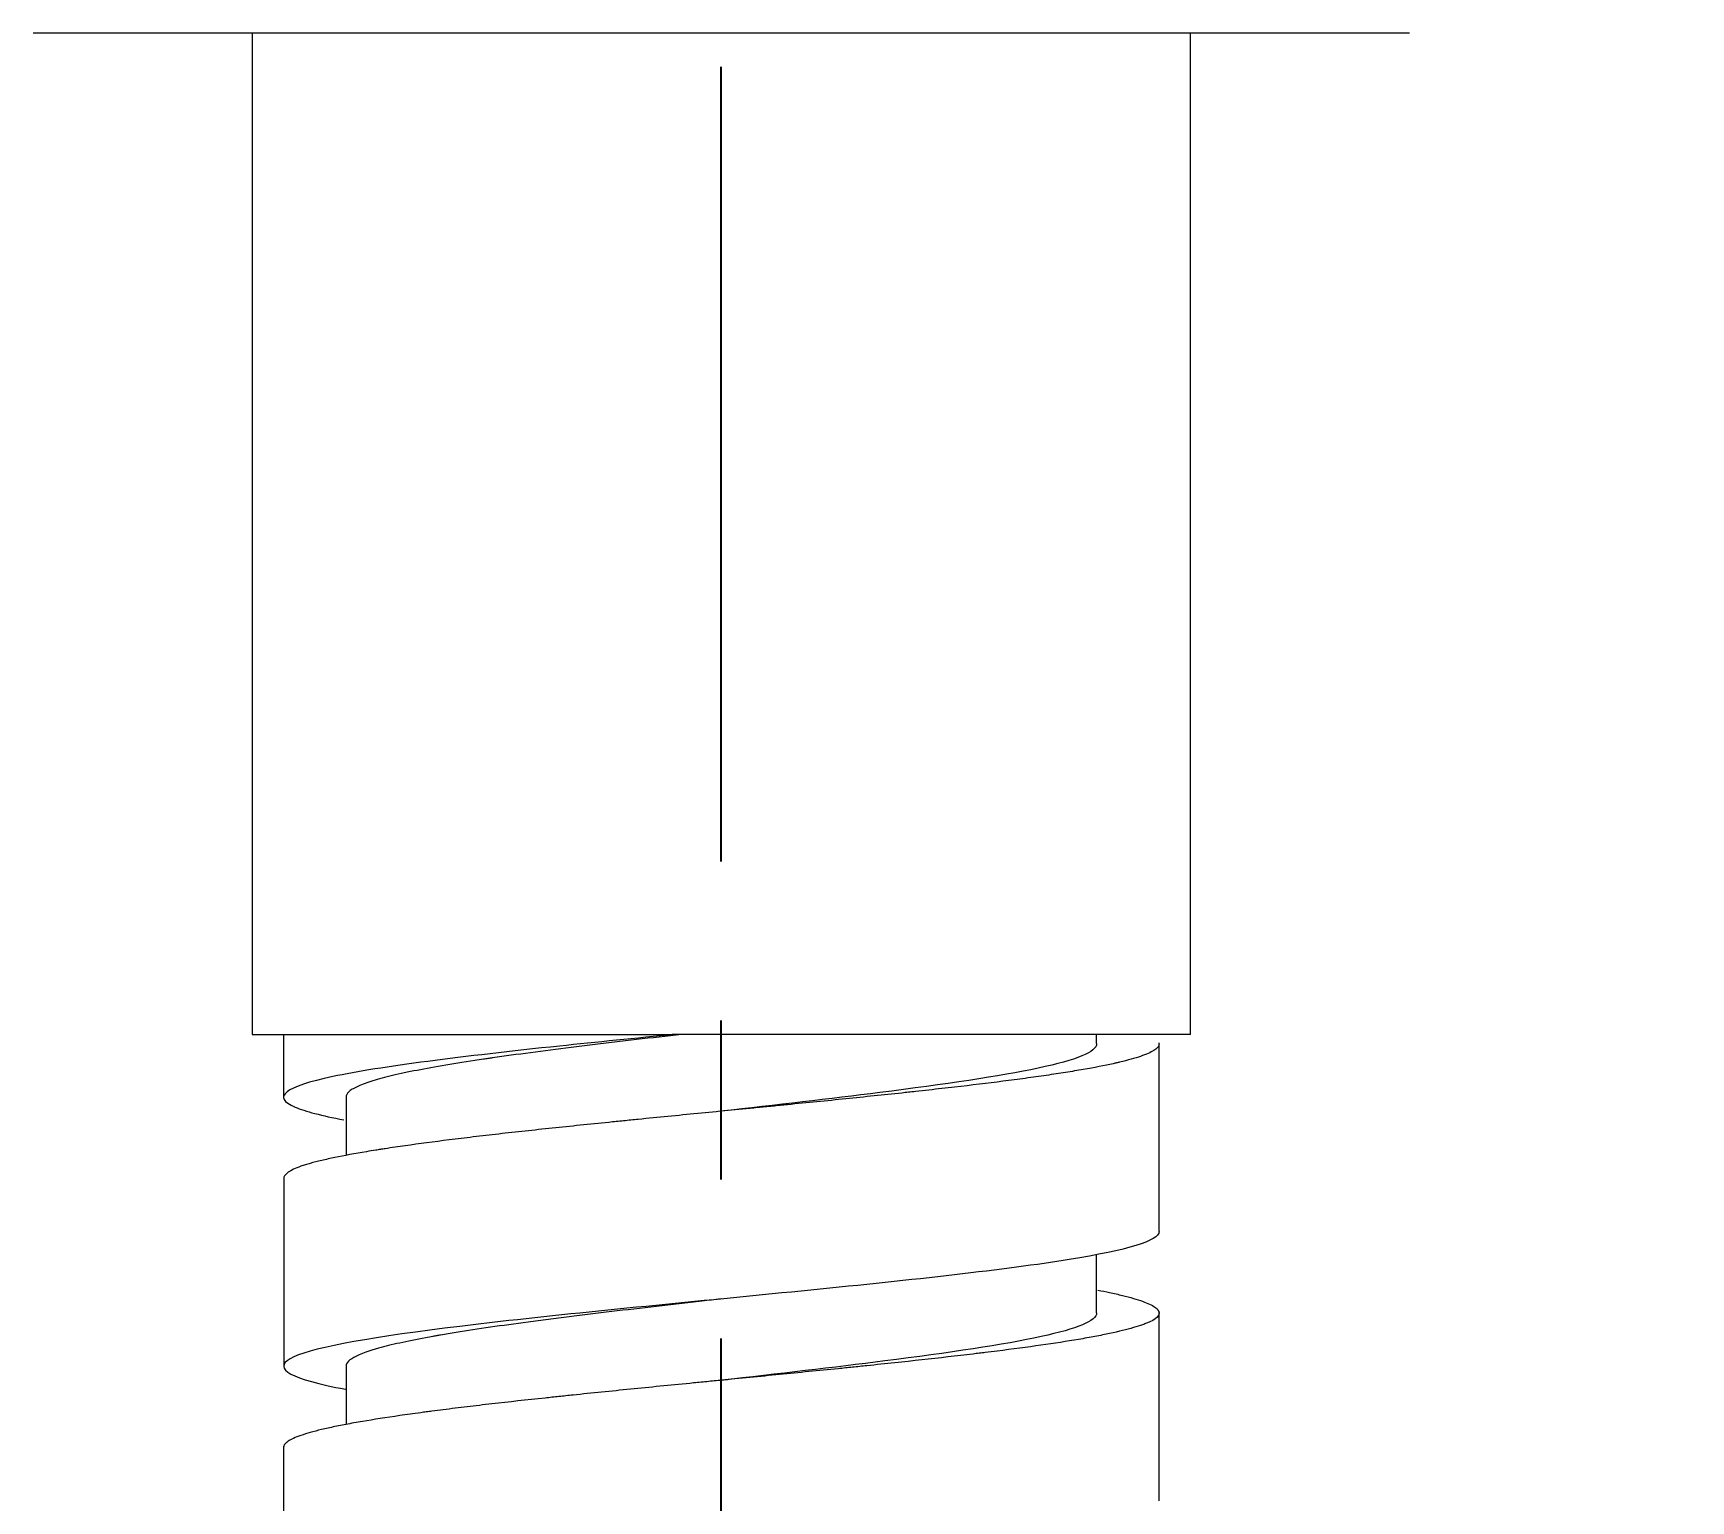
# Model space of a CAD drawing. Header units: millimetres. Extents: x 24023 to 24864, y 1163 to 1757.
# Drawn here: x 24668.74 to 24695.24, y 1320.31 to 1343.76 of the extents above; entities that cross this region are included whole.
import ezdxf

# ---------------------------------------------------------------- set-up
doc = ezdxf.new("R2010")
doc.units = ezdxf.units.MM
doc.linetypes.add('CENTERX2', pattern=[20.32, 12.7, -2.54, 2.54, -2.54])
doc.layers.add('CENTER', color=1, linetype='CENTERX2')
doc.styles.get("Standard").update_dxf_attribs({"font": 'arial.ttf'})
doc.dimstyles.new('ISO-25', dxfattribs={"dimtxt": 7, "dimasz": 5, "dimexe": 1.252, "dimexo": 0.625, "dimgap": 1, "dimtad": 1, "dimtih": 1, "dimtoh": 1, "dimdec": 1, "dimdsep": 46, "dimtxsty": 'Standard', "dimcen": 0, "dimclrd": 3, "dimclre": 3, "dimclrt": 4, "dimadec": 0, "dimazin": 0, "dimtfac": 1, "dimtdec": 1, "dimtmove": 0, "dimatfit": 3, "dimfxl": 1, "dimarcsym": 0})

# ---------------------------------------------------------------- blocks, each defined once
blk = doc.blocks.new('*D50')
at = {"color": 3, "lineweight": -2, "transparency": 16777216}
for p, q in [((24727.261, 1520.798), (24569.507, 1520.798)), ((24570.759, 1515.798), (24570.759, 1390.87)), ((24570.759, 1250.765), (24570.759, 1375.693)), ((24727.261, 1245.765), (24569.507, 1245.765))]:
    blk.add_line(p, q, dxfattribs=at)
at = {"color": 3, "transparency": 16777216}
for points in [[(24569.926, 1515.798), (24571.592, 1515.798), (24570.759, 1520.798)], [(24569.926, 1250.765), (24571.592, 1250.765), (24570.759, 1245.765)]]:
    blk.add_solid(points, dxfattribs=at)
at = {"layer": 'Defpoints', "color": 0, "transparency": 16777216}
for p in [(24727.886, 1520.798), (24570.759, 1245.765), (24727.886, 1245.765)]:
    blk.add_point(p, dxfattribs=at)
at = {"color": 4, "transparency": 16777216, "insert": (24570.759, 1383.281), "char_height": 7, "attachment_point": 5}
blk.add_mtext('(1600)', dxfattribs=at)
blk = doc.blocks.new('*D52')
at = {"color": 3, "lineweight": -2, "transparency": 16777216}
for p, q in [((24635.437, 1356.458), (24603.075, 1300.406)), ((24679.745, 1289.257), (24679.745, 1279.862))]:
    blk.add_line(p, q, dxfattribs=at)
for start, end in [(241.88373, 245.57556), (253.51412, 268.11627)]:
    blk.add_arc((24679.745, 1433.202), 152.087, start, end, dxfattribs=at)
at = {"color": 3, "transparency": 16777216}
for points in [[(24607.667, 1298.333), (24608.476, 1299.79), (24603.701, 1301.49)], [(24674.759, 1282.03), (24674.732, 1280.363), (24679.745, 1281.114)]]:
    blk.add_solid(points, dxfattribs=at)
at = {"layer": 'Defpoints', "color": 0, "transparency": 16777216}
for p in [(24679.745, 1468.81), (24660.2, 1399.349), (24635.75, 1357), (24679.745, 1289.882), (24653.335, 1283.425)]:
    blk.add_point(p, dxfattribs=at)
at = {"color": 4, "transparency": 16777216, "insert": (24626.722, 1290.656), "char_height": 7, "attachment_point": 5}
blk.add_mtext('30°', dxfattribs=at)
blk = doc.blocks.new('*D54')
at = {"color": 3, "lineweight": -2, "transparency": 16777216}
for p, q in [((24640.75, 1365.035), (24640.75, 1260.666)), ((24776.172, 1315.313), (24776.172, 1260.666)), ((24645.75, 1261.918), (24693.994, 1261.918)), ((24771.172, 1261.918), (24722.928, 1261.918))]:
    blk.add_line(p, q, dxfattribs=at)
at = {"color": 3, "transparency": 16777216}
for points in [[(24645.75, 1262.752), (24645.75, 1261.085), (24640.75, 1261.918)], [(24771.172, 1262.752), (24771.172, 1261.085), (24776.172, 1261.918)]]:
    blk.add_solid(points, dxfattribs=at)
at = {"layer": 'Defpoints', "color": 0, "transparency": 16777216}
for p in [(24640.75, 1365.66), (24776.172, 1315.938), (24776.172, 1261.918)]:
    blk.add_point(p, dxfattribs=at)
at = {"color": 4, "transparency": 16777216, "insert": (24708.461, 1261.918), "char_height": 7, "attachment_point": 5}
blk.add_mtext('135.4', dxfattribs=at)

msp = doc.modelspace()

# ---------------------------------------------------------------- linework, layer by layer
at = {"linetype": 'Continuous', "lineweight": 18, "extrusion": (0, 1, 0)}
for p, q in [((24678.595, 1343.76), (24668.745, 1343.76)), ((24672.245, 1343.76), (24672.245, 1327.76)), ((24690.745, 1343.76), (24678.595, 1343.76)), ((24687.245, 1327.76), (24687.245, 1343.76)), ((24672.245, 1327.76), (24678.961, 1327.76)), ((24687.245, 1327.76), (24678.961, 1327.76))]:
    msp.add_line(p, q, dxfattribs=at)
at = {"linetype": 'Continuous', "lineweight": 18}
for points, knots in [([(24679.012, 1327.76), (24678.376, 1327.698), (24676.121, 1327.473), (24672.987, 1327.085), (24672.459, 1326.693), (24673.358, 1326.462), (24673.711, 1326.394)], [0, 0, 0, 0, 0.13722, 0.493991, 0.850763, 1, 1, 1, 1]), ([(24679.117, 1327.76), (24678.872, 1327.732), (24678.63, 1327.704), (24678.272, 1327.662), (24678.154, 1327.648), (24677.977, 1327.627), (24677.919, 1327.62), (24677.802, 1327.606), (24677.744, 1327.599), (24677.455, 1327.564), (24677.231, 1327.536), (24676.798, 1327.481), (24676.588, 1327.453), (24676.285, 1327.412), (24676.185, 1327.398), (24676.064, 1327.38), (24676.039, 1327.377), (24675.991, 1327.37), (24675.967, 1327.366), (24675.896, 1327.356), (24675.849, 1327.349), (24675.618, 1327.314), (24675.444, 1327.286), (24675.12, 1327.23), (24674.969, 1327.203), (24674.759, 1327.161), (24674.692, 1327.147), (24674.563, 1327.119), (24674.502, 1327.105), (24674.33, 1327.063), (24674.229, 1327.035), (24674.055, 1326.98), (24673.981, 1326.952), (24673.908, 1326.917), (24673.894, 1326.91), (24673.868, 1326.896), (24673.856, 1326.889), (24673.823, 1326.868), (24673.804, 1326.854), (24673.761, 1326.812), (24673.746, 1326.785), (24673.746, 1326.757)], [0, 0, 0, 0, 0.083347, 0.083347, 0.125021, 0.125021, 0.145858, 0.145858, 0.166694, 0.166694, 0.250042, 0.250042, 0.333389, 0.333389, 0.375062, 0.375062, 0.385481, 0.385481, 0.395899, 0.395899, 0.416736, 0.416736, 0.500083, 0.500083, 0.58343, 0.58343, 0.625104, 0.625104, 0.666778, 0.666778, 0.750125, 0.750125, 0.833472, 0.833472, 0.854309, 0.854309, 0.875145, 0.875145, 0.916819, 0.916819, 1, 1, 1, 1]), ([(24686.744, 1327.609), (24686.744, 1327.597), (24686.741, 1327.585), (24686.731, 1327.565), (24686.722, 1327.554), (24686.711, 1327.542), (24686.702, 1327.534), (24686.698, 1327.53), (24686.673, 1327.51), (24686.648, 1327.495), (24686.558, 1327.448), (24686.477, 1327.417), (24686.326, 1327.37), (24686.27, 1327.355), (24686.179, 1327.331), (24686.147, 1327.323), (24686.097, 1327.311), (24686.081, 1327.307), (24686.046, 1327.3), (24686.029, 1327.296), (24685.869, 1327.26), (24685.709, 1327.229), (24685.442, 1327.183), (24685.348, 1327.167), (24685.151, 1327.136), (24685.049, 1327.12), (24684.887, 1327.097), (24684.832, 1327.089), (24684.72, 1327.073), (24684.663, 1327.065), (24684.489, 1327.042), (24684.37, 1327.026), (24684.002, 1326.979), (24683.745, 1326.948), (24683.341, 1326.902), (24683.203, 1326.886), (24682.991, 1326.862), (24682.92, 1326.855), (24682.812, 1326.843), (24682.776, 1326.839), (24682.703, 1326.831), (24682.667, 1326.827), (24682.338, 1326.792), (24682.04, 1326.761), (24681.583, 1326.714), (24681.43, 1326.698), (24681.119, 1326.667), (24680.963, 1326.652), (24680.725, 1326.628), (24680.645, 1326.62), (24680.525, 1326.609), (24680.485, 1326.605), (24680.405, 1326.597), (24680.205, 1326.577), (24680.005, 1326.558), (24679.526, 1326.511), (24679.209, 1326.48), (24678.734, 1326.433), (24678.576, 1326.417), (24678.34, 1326.394), (24678.261, 1326.386), (24678.104, 1326.37), (24678.026, 1326.362), (24677.638, 1326.323), (24677.336, 1326.292), (24676.749, 1326.23), (24676.464, 1326.199), (24676.119, 1326.16), (24676.05, 1326.152), (24675.915, 1326.136), (24675.847, 1326.128), (24675.649, 1326.105), (24675.521, 1326.089), (24675.147, 1326.042), (24674.913, 1326.011), (24674.582, 1325.964), (24674.476, 1325.949), (24674.347, 1325.929), (24674.321, 1325.925), (24674.271, 1325.917), (24674.246, 1325.913), (24674.172, 1325.901), (24674.123, 1325.893), (24673.888, 1325.854), (24673.718, 1325.823), (24673.493, 1325.777), (24673.352, 1325.745), (24673.231, 1325.714), (24673.161, 1325.695), (24673.148, 1325.691), (24673.121, 1325.683), (24673.109, 1325.679), (24673.071, 1325.667), (24673.047, 1325.659), (24672.98, 1325.636), (24672.942, 1325.62), (24672.841, 1325.573), (24672.795, 1325.542), (24672.759, 1325.495), (24672.752, 1325.48), (24672.75, 1325.461), (24672.75, 1325.459), (24672.75, 1325.457)], [0, 0, 0, 0, 0.016637, 0.016637, 0.027526, 0.03297, 0.03297, 0.038414, 0.038414, 0.060191, 0.060191, 0.103745, 0.103745, 0.125522, 0.125522, 0.136411, 0.136411, 0.141855, 0.141855, 0.147299, 0.147299, 0.190853, 0.190853, 0.21263, 0.21263, 0.234408, 0.234408, 0.245296, 0.245296, 0.256185, 0.256185, 0.277962, 0.277962, 0.321516, 0.321516, 0.343293, 0.343293, 0.354181, 0.354181, 0.359625, 0.359625, 0.36507, 0.36507, 0.408624, 0.408624, 0.430401, 0.430401, 0.452178, 0.452178, 0.463066, 0.463066, 0.46851, 0.46851, 0.473955, 0.495732, 0.495732, 0.539286, 0.539286, 0.561063, 0.561063, 0.571951, 0.571951, 0.58284, 0.58284, 0.626394, 0.626394, 0.669948, 0.669948, 0.680836, 0.680836, 0.691725, 0.691725, 0.713502, 0.713502, 0.757056, 0.757056, 0.778833, 0.778833, 0.784277, 0.784277, 0.789721, 0.789721, 0.80061, 0.80061, 0.844164, 0.844164, 0.865941, 0.887718, 0.887718, 0.893162, 0.893162, 0.898606, 0.898606, 0.909495, 0.909495, 0.931272, 0.931272, 0.974826, 0.974826, 0.996603, 0.996603, 1, 1, 1, 1]), ([(24685.744, 1327.616), (24685.744, 1327.614), (24685.755, 1327.482), (24685.094, 1327.22), (24682.629, 1326.861), (24680.617, 1326.632), (24679.746, 1326.532)], [0, 0, 0, 0, 0.005018, 0.36494, 0.724862, 1, 1, 1, 1]), ([(24686.744, 1324.609), (24686.745, 1324.46), (24685.677, 1324.148), (24681.301, 1323.673), (24676.049, 1323.185), (24672.594, 1322.698), (24672.611, 1322.332), (24673.523, 1322.129), (24673.738, 1322.089)], [0, 0, 0, 0, 0.177966, 0.37138, 0.564794, 0.758209, 0.951623, 1, 1, 1, 1]), ([(24685.764, 1323.673), (24685.83, 1323.661), (24685.892, 1323.648), (24686.024, 1323.62), (24686.093, 1323.604), (24686.221, 1323.573), (24686.28, 1323.557), (24686.44, 1323.51), (24686.526, 1323.479), (24686.625, 1323.433), (24686.653, 1323.417), (24686.686, 1323.393), (24686.701, 1323.382), (24686.713, 1323.37), (24686.72, 1323.362), (24686.723, 1323.358), (24686.749, 1323.323), (24686.75, 1323.292), (24686.707, 1323.229), (24686.663, 1323.198), (24686.58, 1323.159), (24686.554, 1323.148), (24686.524, 1323.136), (24686.503, 1323.128), (24686.492, 1323.124), (24686.438, 1323.104), (24686.389, 1323.089), (24686.227, 1323.042), (24686.1, 1323.011), (24685.88, 1322.964), (24685.802, 1322.948), (24685.678, 1322.925), (24685.635, 1322.917), (24685.548, 1322.901), (24685.502, 1322.893), (24685.271, 1322.854), (24685.07, 1322.823), (24684.637, 1322.761), (24684.404, 1322.73), (24684.093, 1322.691), (24683.998, 1322.679), (24683.901, 1322.667), (24683.835, 1322.66), (24683.803, 1322.656), (24683.638, 1322.636), (24683.503, 1322.62), (24683.093, 1322.573), (24682.81, 1322.542), (24682.371, 1322.496), (24682.223, 1322.48), (24681.996, 1322.456), (24681.92, 1322.449), (24681.805, 1322.437), (24681.767, 1322.433), (24681.69, 1322.425), (24681.651, 1322.421), (24681.303, 1322.386), (24680.991, 1322.355), (24680.519, 1322.308), (24680.361, 1322.293), (24680.044, 1322.261), (24679.884, 1322.246), (24679.644, 1322.222), (24679.564, 1322.215), (24679.404, 1322.199), (24679.323, 1322.191), (24679.082, 1322.167), (24678.923, 1322.152), (24678.45, 1322.105), (24678.138, 1322.074), (24677.679, 1322.027), (24677.526, 1322.011), (24677.3, 1321.988), (24677.225, 1321.98), (24677.113, 1321.968), (24677.075, 1321.964), (24677.001, 1321.956), (24676.964, 1321.952), (24676.633, 1321.917), (24676.35, 1321.886), (24675.944, 1321.839), (24675.811, 1321.824), (24675.552, 1321.793), (24675.425, 1321.777), (24675.24, 1321.754), (24675.179, 1321.746), (24675.089, 1321.734), (24675.059, 1321.73), (24674.999, 1321.722), (24674.852, 1321.703), (24674.712, 1321.683), (24674.389, 1321.636), (24674.19, 1321.605), (24673.916, 1321.558), (24673.829, 1321.543), (24673.705, 1321.519), (24673.665, 1321.511), (24673.587, 1321.496), (24673.549, 1321.488), (24673.366, 1321.448), (24673.24, 1321.417), (24673.029, 1321.355), (24672.945, 1321.324), (24672.866, 1321.285), (24672.852, 1321.277), (24672.826, 1321.261), (24672.814, 1321.253), (24672.784, 1321.23), (24672.769, 1321.214), (24672.752, 1321.185), (24672.749, 1321.172), (24672.749, 1321.159)], [0, 0, 0, 0, 0.01506, 0.01506, 0.033699, 0.033699, 0.052337, 0.052337, 0.089615, 0.089615, 0.108253, 0.108253, 0.117572, 0.122232, 0.122232, 0.126892, 0.126892, 0.164169, 0.164169, 0.201446, 0.201446, 0.210766, 0.215425, 0.215425, 0.220085, 0.220085, 0.238724, 0.238724, 0.276001, 0.276001, 0.294639, 0.294639, 0.303959, 0.303959, 0.313278, 0.313278, 0.350555, 0.350555, 0.387833, 0.387833, 0.397152, 0.401812, 0.401812, 0.406471, 0.406471, 0.42511, 0.42511, 0.462387, 0.462387, 0.481026, 0.481026, 0.490345, 0.490345, 0.495005, 0.495005, 0.499664, 0.499664, 0.536942, 0.536942, 0.55558, 0.55558, 0.574219, 0.574219, 0.583538, 0.583538, 0.592858, 0.592858, 0.611496, 0.611496, 0.648773, 0.648773, 0.667412, 0.667412, 0.676731, 0.676731, 0.681391, 0.681391, 0.686051, 0.686051, 0.723328, 0.723328, 0.741967, 0.741967, 0.760605, 0.760605, 0.769925, 0.769925, 0.774584, 0.774584, 0.779244, 0.797883, 0.797883, 0.83516, 0.83516, 0.853798, 0.853798, 0.863118, 0.863118, 0.872437, 0.872437, 0.909714, 0.909714, 0.946992, 0.946992, 0.956311, 0.956311, 0.96563, 0.96563, 0.984269, 0.984269, 1, 1, 1, 1]), ([(24679.741, 1323.532), (24679.64, 1323.52), (24679.538, 1323.509), (24679.315, 1323.483), (24679.194, 1323.469), (24679.011, 1323.448), (24678.951, 1323.441), (24678.829, 1323.427), (24678.768, 1323.42), (24678.465, 1323.385), (24678.227, 1323.357), (24677.762, 1323.302), (24677.534, 1323.274), (24677.2, 1323.232), (24677.09, 1323.218), (24676.926, 1323.197), (24676.872, 1323.19), (24676.764, 1323.176), (24676.711, 1323.169), (24676.448, 1323.134), (24676.247, 1323.107), (24675.863, 1323.051), (24675.681, 1323.023), (24675.422, 1322.982), (24675.338, 1322.968), (24675.236, 1322.95), (24675.216, 1322.947), (24675.176, 1322.94), (24675.116, 1322.929), (24675.059, 1322.919), (24674.87, 1322.884), (24674.732, 1322.856), (24674.481, 1322.8), (24674.368, 1322.773), (24674.242, 1322.738), (24674.218, 1322.731), (24674.183, 1322.72), (24674.171, 1322.717), (24674.149, 1322.71), (24674.093, 1322.692), (24674.044, 1322.675), (24673.937, 1322.633), (24673.88, 1322.605), (24673.796, 1322.55), (24673.768, 1322.522), (24673.752, 1322.487), (24673.749, 1322.48), (24673.747, 1322.468), (24673.746, 1322.462), (24673.746, 1322.457)], [0, 0, 0, 0, 0.032519, 0.032519, 0.071417, 0.071417, 0.090867, 0.090867, 0.110316, 0.110316, 0.188113, 0.188113, 0.265909, 0.265909, 0.304808, 0.304808, 0.324257, 0.324257, 0.343706, 0.343706, 0.421503, 0.421503, 0.4993, 0.4993, 0.538198, 0.538198, 0.547923, 0.547923, 0.557647, 0.577097, 0.577097, 0.654893, 0.654893, 0.73269, 0.73269, 0.752139, 0.752139, 0.761864, 0.761864, 0.771589, 0.810487, 0.810487, 0.888284, 0.888284, 0.96608, 0.96608, 0.98553, 0.98553, 1, 1, 1, 1]), ([(24685.745, 1323.308), (24685.745, 1323.182), (24685.114, 1322.926), (24682.687, 1322.568), (24680.646, 1322.335), (24679.745, 1322.232)], [0, 0, 0, 0, 0.350635, 0.713319, 1, 1, 1, 1])]:
    msp.add_open_spline(points, degree=3, knots=knots, dxfattribs=at)
for points, degree in [([(24672.749, 1327.76), (24672.749, 1326.756)], 1), ([(24685.744, 1327.616), (24685.744, 1327.76)], 1), ([(24686.744, 1324.609), (24686.744, 1326.118), (24686.744, 1327.627)], 2), ([(24673.746, 1326.765), (24673.746, 1326.295), (24673.746, 1325.824)], 2), ([(24672.75, 1325.475), (24672.75, 1323.966), (24672.75, 1322.457)], 2), ([(24685.745, 1323.308), (24685.745, 1323.775), (24685.745, 1324.243)], 2), ([(24686.744, 1320.306), (24686.744, 1321.815), (24686.744, 1323.324)], 2), ([(24673.746, 1322.465), (24673.746, 1321.995), (24673.746, 1321.525)], 2), ([(24672.749, 1321.177), (24672.749, 1319.668), (24672.749, 1318.159)], 2)]:
    msp.add_open_spline(points, degree=degree, dxfattribs=at)
at = {"layer": 'CENTER'}
msp.add_line((24679.745, 1289.882), (24679.745, 1468.81), dxfattribs=at)

# ---------------------------------------------------------------- dimensions: what is measured, and where the dimension line sits
at = {"color": 6}
dim = msp.add_linear_dim(base=(24570.759, 1245.765), p1=(24727.886, 1520.798), p2=(24727.886, 1245.765), angle=90, text='(1600)', dimstyle='ISO-25', override={"dimgap": 3, "dimtad": 0}, dxfattribs=at)
dim.commit()
dim.dimension.update_dxf_attribs({"geometry": '*D50', "text_midpoint": (24570.759, 1383.281)})
dim = msp.add_angular_dim_2l(base=(24653.335, 1283.425), line1=((24635.75, 1357), (24660.2, 1399.349)), line2=((24679.745, 1289.882), (24679.745, 1468.81)), dimstyle='ISO-25', override={"dimgap": 3, "dimtad": 0}, dxfattribs=at)
dim.commit()
dim.dimension.update_dxf_attribs({"geometry": '*D52', "text_midpoint": (24626.722, 1290.656), "dimtype": 162})
dim = msp.add_linear_dim(base=(24776.172, 1261.918), p1=(24640.75, 1365.66), p2=(24776.172, 1315.938), dimstyle='ISO-25', override={"dimgap": 3, "dimtad": 0}, dxfattribs=at)
dim.commit()
dim.dimension.update_dxf_attribs({"geometry": '*D54', "text_midpoint": (24708.461, 1261.918)})

doc.saveas('drawing.dxf')
